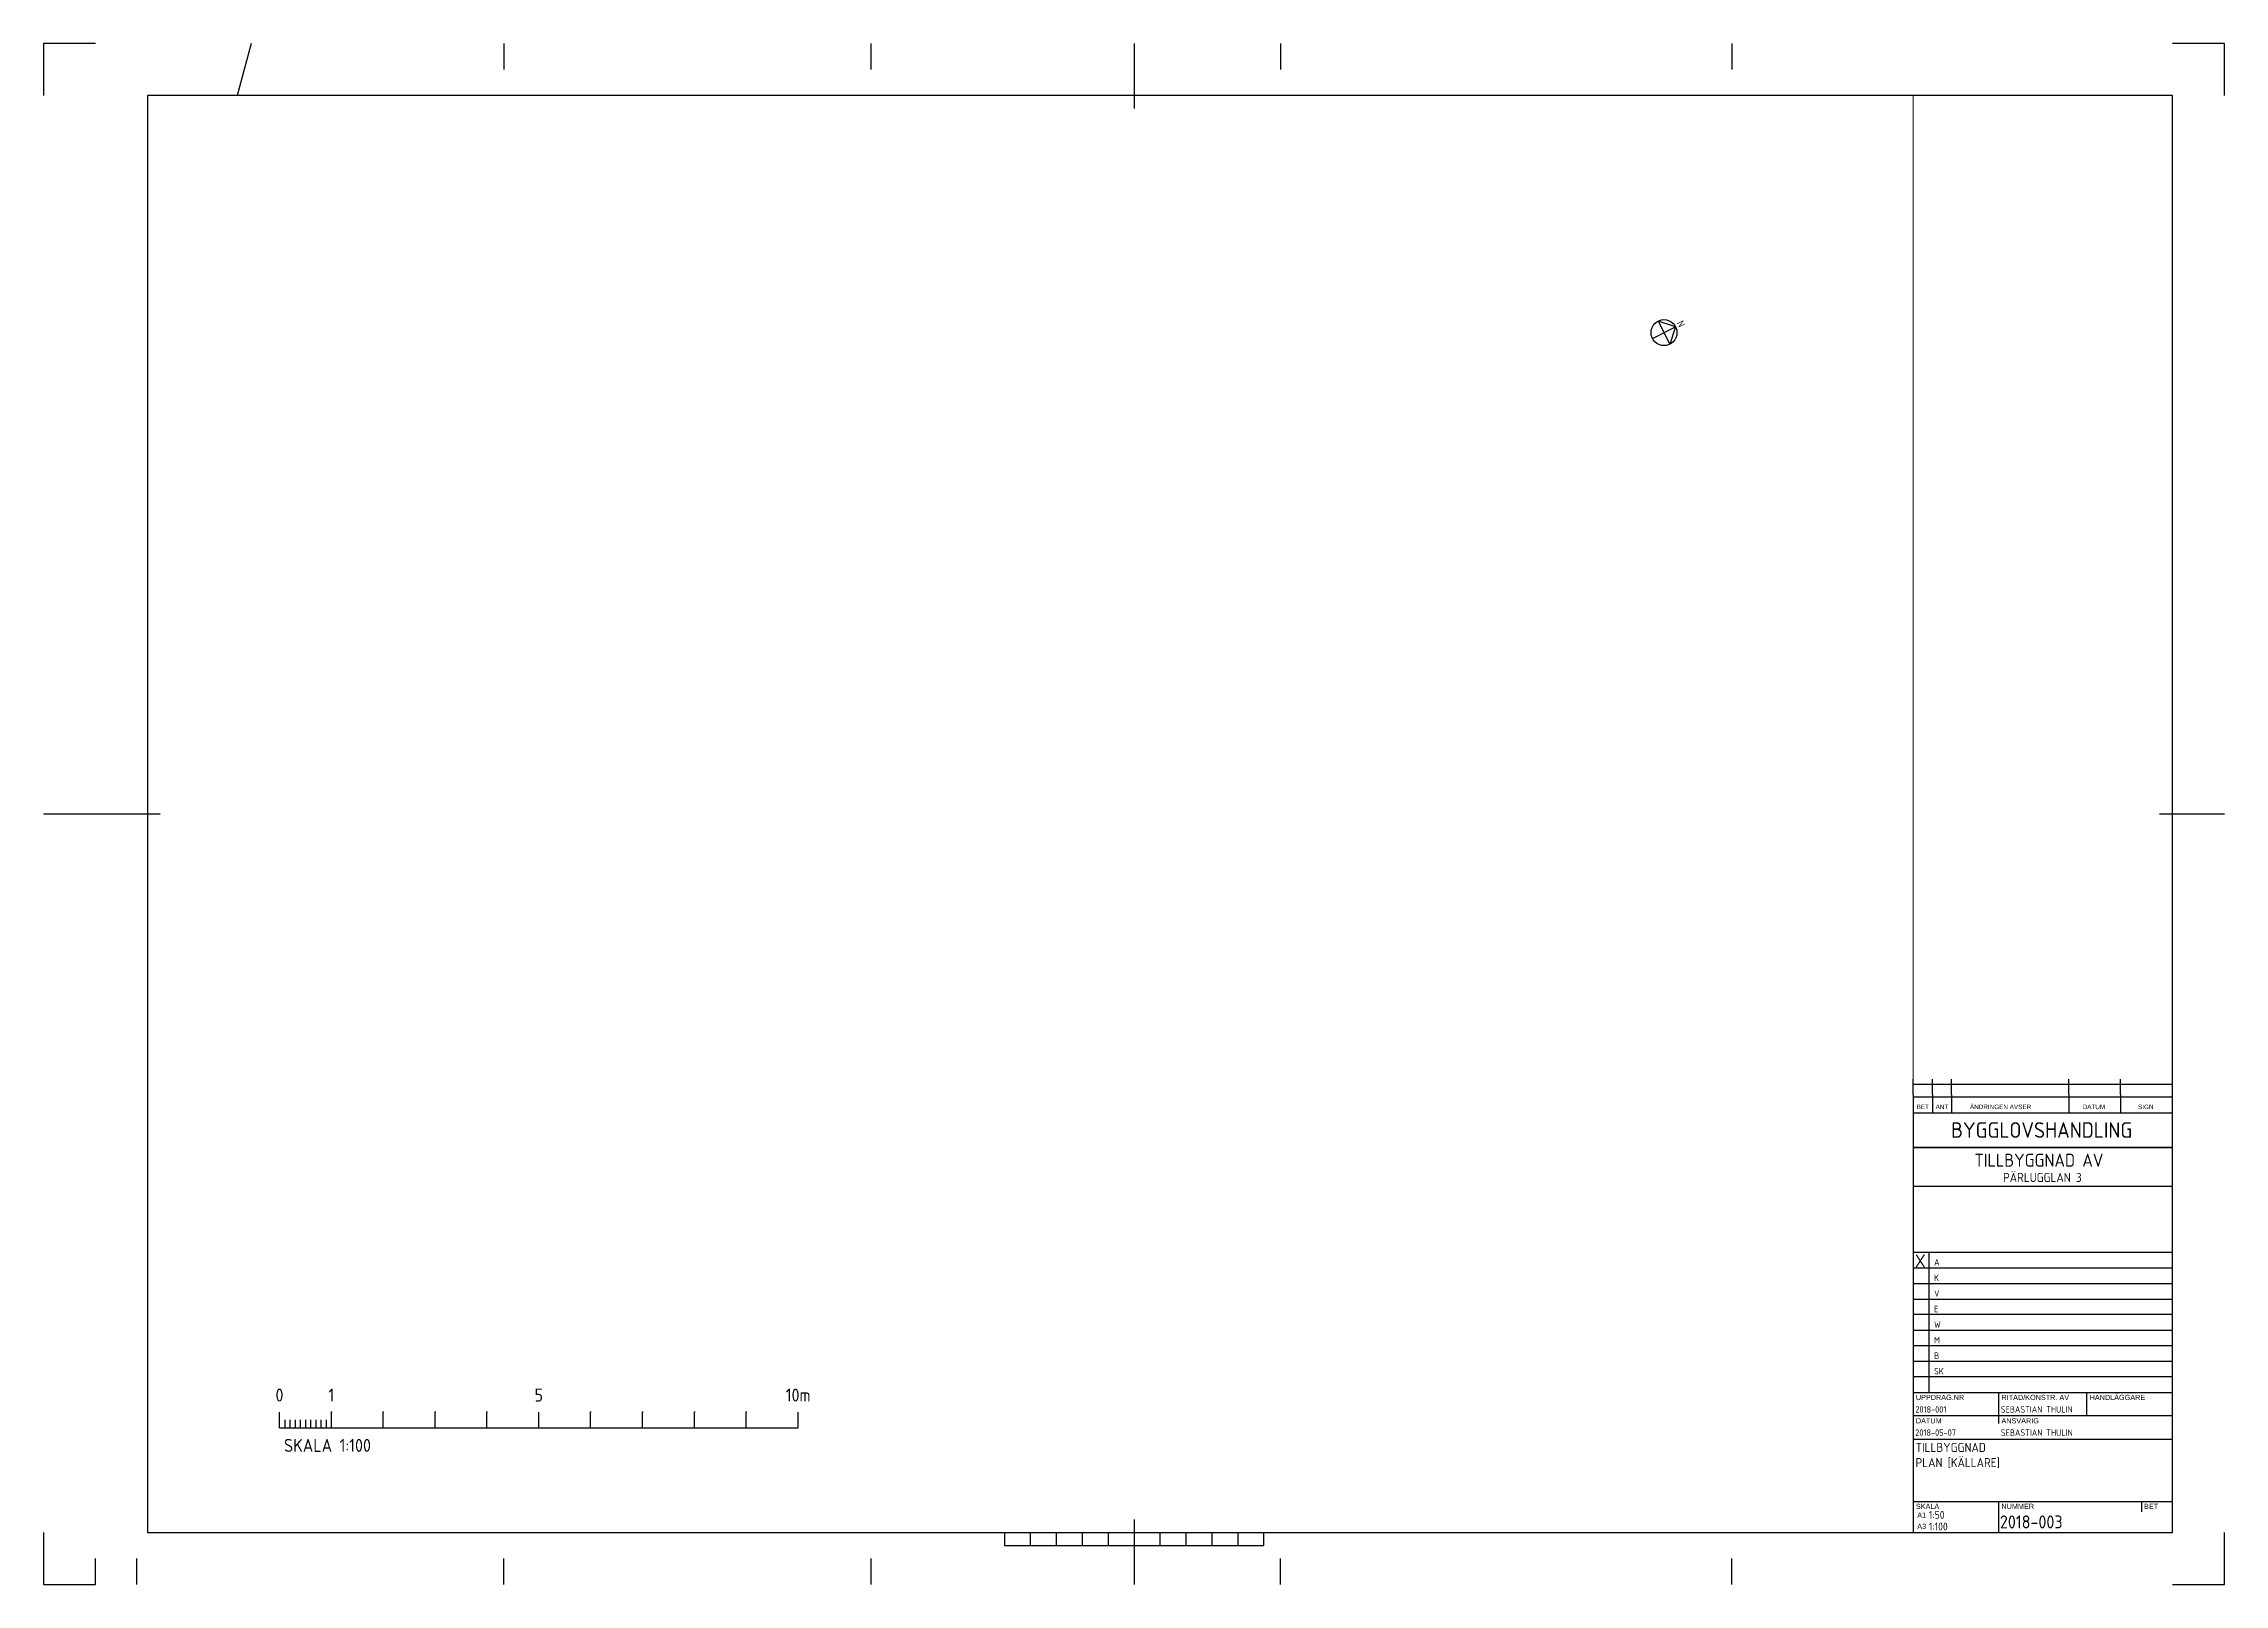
# Paper-space layout 'Planlösning - Källare' of a CAD drawing. Header units: millimetres. Extents: x -421 to 0, y 0 to 297.
import ezdxf
from ezdxf.enums import TextEntityAlignment as Align

# ---------------------------------------------------------------- set-up
doc = ezdxf.new("R2010")
doc.units = ezdxf.units.MM
doc.layers.get('Defpoints').update_dxf_attribs({"color": 1})
for name, color, linetype in [('A-0-----F1', 1, 'Continuous'), ('A-0-----F2', 1, 'Continuous'), ('A-0-----K3', 1, 'Continuous'), ('A-0-----O2', 1, 'Continuous'), ('A-0-----O4', 1, 'Continuous'), ('A-0-----W1_T25', 1, 'Continuous'), ('A-0-----W1_T35', 1, 'Continuous'), ('A-0-----W1_T50', 1, 'Continuous')]:
    doc.layers.add(name, color=color, linetype=linetype)
doc.styles.add('ISO', font='isocp.shx')
doc.styles.add('ISOcp', font='isocp.shx')

# ---------------------------------------------------------------- blocks, each defined once
blk = doc.blocks.new('STAMP')
at = {"layer": 'A-0-----F1'}
for p, q in [((-841, 594), (-841, 574)), ((-821, 594), (-841, 594)), ((-761, 594), (-766.39, 574)), ((-663.5, 594), (-663.5, 584)), ((-522, 594), (-522, 584)), ((-420.5, 594), (-420.5, 569)), ((-364, 594), (-364, 584)), ((-190, 594), (-190, 584)), ((0, 594), (-20, 594)), ((0, 574), (0, 594)), ((-801, 574), (-801, 20)), ((-20, 574), (-801, 574)), ((-20, 20), (-20, 574)), ((-841, 297), (-796, 297)), ((-25, 297), (0, 297)), ((-841, 20), (-841, 0)), ((-801, 20), (-20, 20)), ((-470.5, 20), (-470.5, 15)), ((-460.5, 20), (-460.5, 15)), ((-450.5, 20), (-450.5, 15)), ((-440.5, 20), (-440.5, 15)), ((-430.5, 20), (-430.5, 15)), ((-420.5, 25), (-420.5, 0)), ((-410.5, 20), (-410.5, 15)), ((-400.5, 20), (-400.5, 15)), ((-390.5, 20), (-390.5, 15)), ((-380.5, 20), (-380.5, 15)), ((-370.5, 20), (-370.5, 15)), ((0, 0), (0, 20)), ((-821, 0), (-821, 10)), ((-805, 0), (-805, 10)), ((-663.5, 0), (-663.5, 10)), ((-522, 10), (-522, 0)), ((-470.5, 15), (-370.5, 15)), ((-364, 0), (-364, 10)), ((-190, 0), (-190, 10)), ((-841, 0), (-821, 0)), ((-20, 0), (0, 0))]:
    blk.add_line(p, q, dxfattribs=at)
at = {"layer": 'A-0-----F2'}
for p, q in [((-120, 188.82), (-120, 181.82)), ((-20, 187.82), (-120, 187.82)), ((-112.6, 188.82), (-112.6, 181.82)), ((-105.2, 188.82), (-105.2, 181.82)), ((-60, 188.82), (-60, 181.82)), ((-40, 188.82), (-40, 181.82)), ((-120, 181.82), (-20, 181.82)), ((-120, 181.82), (-120, 20)), ((-20, 168.45), (-120, 168.45)), ((-120, 168.45), (-20, 168.45)), ((-20, 153.45), (-120, 153.45)), ((-20, 128), (-120, 128)), ((-114, 128), (-114, 74)), ((-120, 122), (-20, 122)), ((-120, 116), (-20, 116)), ((-120, 110), (-20, 110)), ((-20, 104), (-120, 104)), ((-120, 98), (-20, 98)), ((-20, 92), (-120, 92)), ((-120, 86), (-20, 86)), ((-20, 80), (-120, 80)), ((-120, 74), (-20, 74)), ((-87, 62), (-87, 74)), ((-53, 65), (-53, 74)), ((-20, 65), (-120, 65)), ((-120, 56), (-20, 56)), ((-120, 32), (-20, 32)), ((-87, 20), (-87, 32)), ((-32, 32), (-32, 28))]:
    blk.add_line(p, q, dxfattribs=at)
at = {"layer": 'A-0-----F2', "char_height": 1.75, "attachment_point": 2, "line_spacing_factor": 0.938532, "style": 'ISO'}
for s, insert, width in [('{\\fArial|b0|i0|c0|p34;ÄNDRINGEN AVSER}', (-86.31, 184.97), 28.4245), ('{\\fArial|b0|i0|c0|p34;BET}', (-116.31, 184.97), 5.7238), ('{\\fArial|b0|i0|c0|p34;ANT}', (-108.91, 184.97), 5.7238), ('{\\fArial|b0|i0|c0|p34;DATUM}', (-50.31, 184.97), 10.4324), ('{\\fArial|b0|i0|c0|p34;SIGN}', (-30.31, 184.97), 7.1925)]:
    blk.add_mtext(s, dxfattribs=dict(at, insert=insert, width=width))
at = {"layer": 'A-0-----F2', "lineweight": 13, "char_height": 2, "attachment_point": 1, "line_spacing_factor": 0.938532, "style": 'ISO'}
for s, insert, width in [('{\\fArial|b0|i0|c0|p34;UPPDRAG.NR}', (-118.97, 73.07), 27.7745), ('\\fArial|b0|i0|c0|p34|;RITAD/KONSTR. AV', (-85.97, 73.07), 30.4685), ('\\fArial|b0|i0|c0|p34|;HANDLÄGGARE', (-51.97, 73.07), 27.0864), ('\\fArial|b0|i0|c0|p34|;DATUM', (-118.97, 64.07), 16.8389), ('\\fArial|b0|i0|c0|p34|;ANSVARIG', (-85.97, 64.07), 26.4339), ('\\fArial|b0|i0|c0|p34|;SKALA', (-118.97, 31.07), 17.8378), ('{\\fArial|b0|i0|c0|p34;A1}', (-118.44, 27.7), 3.006), ('\\fArial|b0|i0|c0|p34|;NUMMER', (-85.97, 31.07), 20.1041), ('\\fArial|b0|i0|c0|p34|;BET', (-30.97, 31.07), 4.77), ('{\\fArial|b0|i0|c0|p34;A3}', (-118.44, 23.37), 3.006)]:
    blk.add_mtext(s, dxfattribs=dict(at, insert=insert, width=width))
at = {"layer": 'A-0-----W1_T25', "lineweight": 13, "char_height": 2.5, "attachment_point": 1, "line_spacing_factor": 1.153846, "style": 'ISO'}
for s, insert, width in [('A', (-111.95, 125.43), 2.7), ('K', (-111.95, 119.43), 2.4), ('V', (-111.95, 113.43), 2.4), ('W', (-111.95, 101.43), 2.4), ('E', (-111.95, 107.43), 2.1), ('M', (-111.95, 95.43), 2.7), ('B', (-111.95, 89.43), 2.4), ('SK', (-111.95, 83.43), 4.8)]:
    blk.add_mtext(s, dxfattribs=dict(at, insert=insert, width=width))
at = {"layer": 'A-0-----W1_T25', "style": 'ISO'}
for tag, p in [('KONSULT_ARKITEKT', (-105.97, 125.43)), ('KONSULT_KONSTRUKTÖR', (-105.97, 119.43)), ('KONSULT_ARKITEKT_TEL', (-50.97, 125.43)), ('KONSULT_KONSTRUKTÖR_TEL', (-50.97, 119.43)), ('KONSULT_VVS', (-105.97, 113.43)), ('KONSULT_VVS_TEL', (-50.97, 113.43)), ('KONSULT_EL', (-105.97, 107.43)), ('KONSULT_VS', (-105.97, 101.43)), ('KONSULT_EL_TEL', (-50.97, 107.43)), ('KONSULT_VS_TEL', (-50.97, 101.43)), ('KONSULT_MARK', (-105.97, 95.43)), ('KONSULT_MARK_TEL', (-50.97, 95.43)), ('KONSULT_BRAND', (-105.97, 89.43)), ('KONSULT_BRAND_TEL', (-50.97, 89.43)), ('KONSULT_STORKÖK', (-105.97, 83.43)), ('KONSULT_STORKÖK_TEL', (-50.97, 83.43))]:
    blk.add_attdef(tag, text='', height=2.5, dxfattribs=at).set_placement(p, align=Align.TOP_LEFT)
at = {"layer": 'A-0-----W1_T25', "style": 'ISO', "flags": 8}
for tag, p in [('UPPDRAGSNR', (-119.18, 66.21)), ('RITAD_KONSTR', (-86.22, 66.19)), ('HANDLÄGGARE', (-52.22, 66.14)), ('DATUM', (-119.23, 57.25)), ('ANSVARIG', (-86.2, 57.25))]:
    blk.add_attdef(tag, p, '', height=2.5, dxfattribs=at)
at = {"layer": 'A-0-----W1_T25', "style": 'ISO'}
for tag, p in [('SKALA_A1', (-113.97, 25.3)), ('SKALA_A3', (-113.97, 20.8))]:
    blk.add_attdef(tag, p, '', height=3, dxfattribs=at)
at = {"layer": 'A-0-----W1_T35', "style": 'ISO'}
blk.add_attdef('FASTIGHETSNAMN', text='', height=3.5, dxfattribs=at).set_placement((-70.2, 155.12), align=Align.CENTER)
for tag, p in [('RAD2', (-119.1, 45.2)), ('RAD3', (-119.1, 39.3)), ('RAD4', (-119.1, 33.23))]:
    blk.add_attdef(tag, p, '', height=3.5, dxfattribs=at)
at = {"layer": 'A-0-----W1_T50', "style": 'ISO'}
for tag, height, p in [('RITNINGENS_STATUS', 6, (-70.47, 172.15)), ('PROJEKTNAMN', 5, (-70.07, 161.01)), ('BET', 5, (-26.62, 21.59))]:
    blk.add_attdef(tag, text='', height=height, dxfattribs=at).set_placement(p, align=Align.CENTER)
at = {"layer": 'A-0-----W1_T50', "style": 'ISO', "flags": 8}
for tag, p in [('A', (-119.3, 122.23)), ('K', (-119.3, 116.23)), ('V', (-119.3, 110.23)), ('W', (-119.3, 98.23)), ('E', (-119.3, 104.23)), ('M', (-119.3, 92.23)), ('SK', (-119.3, 80.23)), ('B', (-119.3, 86.23))]:
    blk.add_attdef(tag, p, '', height=5, dxfattribs=at)
at = {"layer": 'A-0-----W1_T50', "style": 'ISO'}
for tag, p, height in [('RAD1', (-119.1, 51.05), 3.5), ('RITNING', (-86.55, 21.59), 5)]:
    blk.add_attdef(tag, p, '', height=height, dxfattribs=at)
blk = doc.blocks.new('REV')
at = {"layer": 'A-0-----K3', "linetype": 'ByBlock'}
for p, q in [((-120, 188.82), (-120, 194.82)), ((-112.6, 188.82), (-112.6, 194.82)), ((-105.2, 188.82), (-105.2, 194.82)), ((-60, 188.82), (-60, 194.82)), ((-40, 188.82), (-40, 194.82)), ((-120, 192.82), (-20, 192.82))]:
    blk.add_line(p, q, dxfattribs=at)
at = {"layer": 'A-0-----W1_T25', "style": 'ISO', "flags": 8}
for tag, p in [('BET', (-116.26, 190.09)), ('ANT', (-109.02, 190.07))]:
    blk.add_attdef(tag, text='', height=2.5, dxfattribs=at).set_placement(p, align=Align.MIDDLE)
for tag, p in [('REV_AVSER', (-103.32, 188.82)), ('DATUM', (-58.03, 188.82)), ('SIGN', (-32.67, 188.82))]:
    blk.add_attdef(tag, p, '', height=2.5, dxfattribs=at)
blk = doc.blocks.new('skalstock1_100 A1')
for p, q in [((0, 0), (0, 3)), ((0, 0), (100, 0)), ((1, 1.5), (1, 0)), ((2, 1.5), (2, 0)), ((3, 1.5), (3, 0)), ((4, 1.5), (4, 0)), ((5, 1.5), (5, 0)), ((6, 1.5), (6, 0)), ((7, 1.5), (7, 0)), ((8, 1.5), (8, 0)), ((9, 1.5), (9, 0)), ((10, 0), (10, 3)), ((20, 0), (20, 3)), ((30, 0), (30, 3)), ((40, 0), (40, 3)), ((50, 0), (50, 3)), ((60, 0), (60, 3)), ((70, 0), (70, 3)), ((80, 0), (80, 3)), ((90, 0), (90, 3)), ((100, 0), (100, 3))]:
    blk.add_line(p, q)
for p in [(10, 3), (20, 3), (30, 3), (40, 3), (60, 3), (70, 3), (80, 3), (90, 3)]:
    blk.add_point(p)
at = {"style": 'ISOcp'}
for s, p in [('0', (0, 5.04)), ('1', (10, 5.04)), ('5', (50, 5.04)), ('10m', (100, 5.04))]:
    blk.add_text(s, height=2.5, dxfattribs=at).set_placement(p, align=Align.CENTER)
blk.add_text('SKALA 1:100', height=2.5, dxfattribs=at).set_placement((17.64, -4.66), align=Align.RIGHT)
blk = doc.blocks.new('norrpil')
for p, q in [((0, 2.5), (-2.5, 0)), ((-2.5, 0), (2.5, 0)), ((0, 2.5), (2.5, 0)), ((0, -2.5), (0, 2.5))]:
    blk.add_line(p, q)
blk.add_circle((0, 0), 2.5)
at = {"style": 'ISO'}
blk.add_text('N', height=1.4, dxfattribs=at).set_placement((0, 3), align=Align.CENTER)

psp = doc.layouts.new('Planlösning - Källare')

# ---------------------------------------------------------------- block references
ref = psp.add_blockref('STAMP', (0, 0), dxfattribs=dict(xscale=0.5, yscale=0.5, zscale=0.5))
ref.add_attrib('RITNINGENS_STATUS', 'BYGGLOVSHANDLING', dxfattribs={"layer": 'A-0-----W1_T50', "height": 3, "style": 'ISO'}).set_placement((-35.23, 86.08), align=Align.CENTER)
ref.add_attrib('PROJEKTNAMN', 'TILLBYGGNAD AV ', dxfattribs={"layer": 'A-0-----W1_T50', "height": 2.5, "style": 'ISO'}).set_placement((-35.04, 80.51), align=Align.CENTER)
ref.add_attrib('FASTIGHETSNAMN', 'PÄRLUGGLAN 3', dxfattribs={"layer": 'A-0-----W1_T35', "height": 1.75, "style": 'ISO'}).set_placement((-35.1, 77.56), align=Align.CENTER)
ref.add_attrib('A', 'X', (-59.65, 61.11), dxfattribs={"layer": 'A-0-----W1_T50', "height": 2.5, "style": 'ISO'})
ref.add_attrib('UPPDRAGSNR', '2018-001', (-59.59, 33.1), dxfattribs={"layer": 'A-0-----W1_T25', "height": 1.25, "style": 'ISO'})
ref.add_attrib('RITAD_KONSTR', 'SEBASTIAN THULIN', (-43.11, 33.1), dxfattribs={"layer": 'A-0-----W1_T25', "height": 1.25, "style": 'ISO'})
ref.add_attrib('DATUM', '2018-05-07', (-59.61, 28.63), dxfattribs={"layer": 'A-0-----W1_T25', "height": 1.25, "style": 'ISO'})
ref.add_attrib('ANSVARIG', 'SEBASTIAN THULIN', (-43.1, 28.63), dxfattribs={"layer": 'A-0-----W1_T25', "height": 1.25, "style": 'ISO'})
ref.add_attrib('RAD1', 'TILLBYGGNAD', (-59.55, 25.52), dxfattribs={"layer": 'A-0-----W1_T50', "height": 1.75, "style": 'ISO'})
ref.add_attrib('RAD2', 'PLAN [KÄLLARE]', (-59.55, 22.6), dxfattribs={"layer": 'A-0-----W1_T35', "height": 1.75, "style": 'ISO'})
ref.add_attrib('RITNING', '2018-003', (-43.28, 10.79), dxfattribs={"layer": 'A-0-----W1_T50', "height": 2.5, "style": 'ISO'})
ref.add_attrib('SKALA_A1', '1:50', (-56.98, 12.65), dxfattribs={"layer": 'A-0-----W1_T25', "height": 1.5, "style": 'ISO'})
ref.add_attrib('SKALA_A3', '1:100', (-56.98, 10.4), dxfattribs={"layer": 'A-0-----W1_T25', "height": 1.5, "style": 'ISO'})
at = {"xscale": 0.5, "yscale": 0.5, "zscale": 0.5}
psp.add_blockref('REV', (0, 0), dxfattribs=at)
at = {"layer": 'A-0-----O2', "rotation": 297.3367612364446}
psp.add_blockref('norrpil', (-108.06, 241.29), dxfattribs=at)
at = {"layer": 'A-0-----O4'}
psp.add_blockref('skalstock1_100 A1', (-375.02, 30.2), dxfattribs=at)

# ---------------------------------------------------------------- viewports
at = {"layer": 'Defpoints', "view_target_point": (0, -114406.12)}
psp.add_viewport(center=(-230.25, 148.5), size=(340.5, 277), view_center_point=(13075.474, 123137.734), view_height=27.7, dxfattribs=at)

doc.saveas('drawing.dxf')
